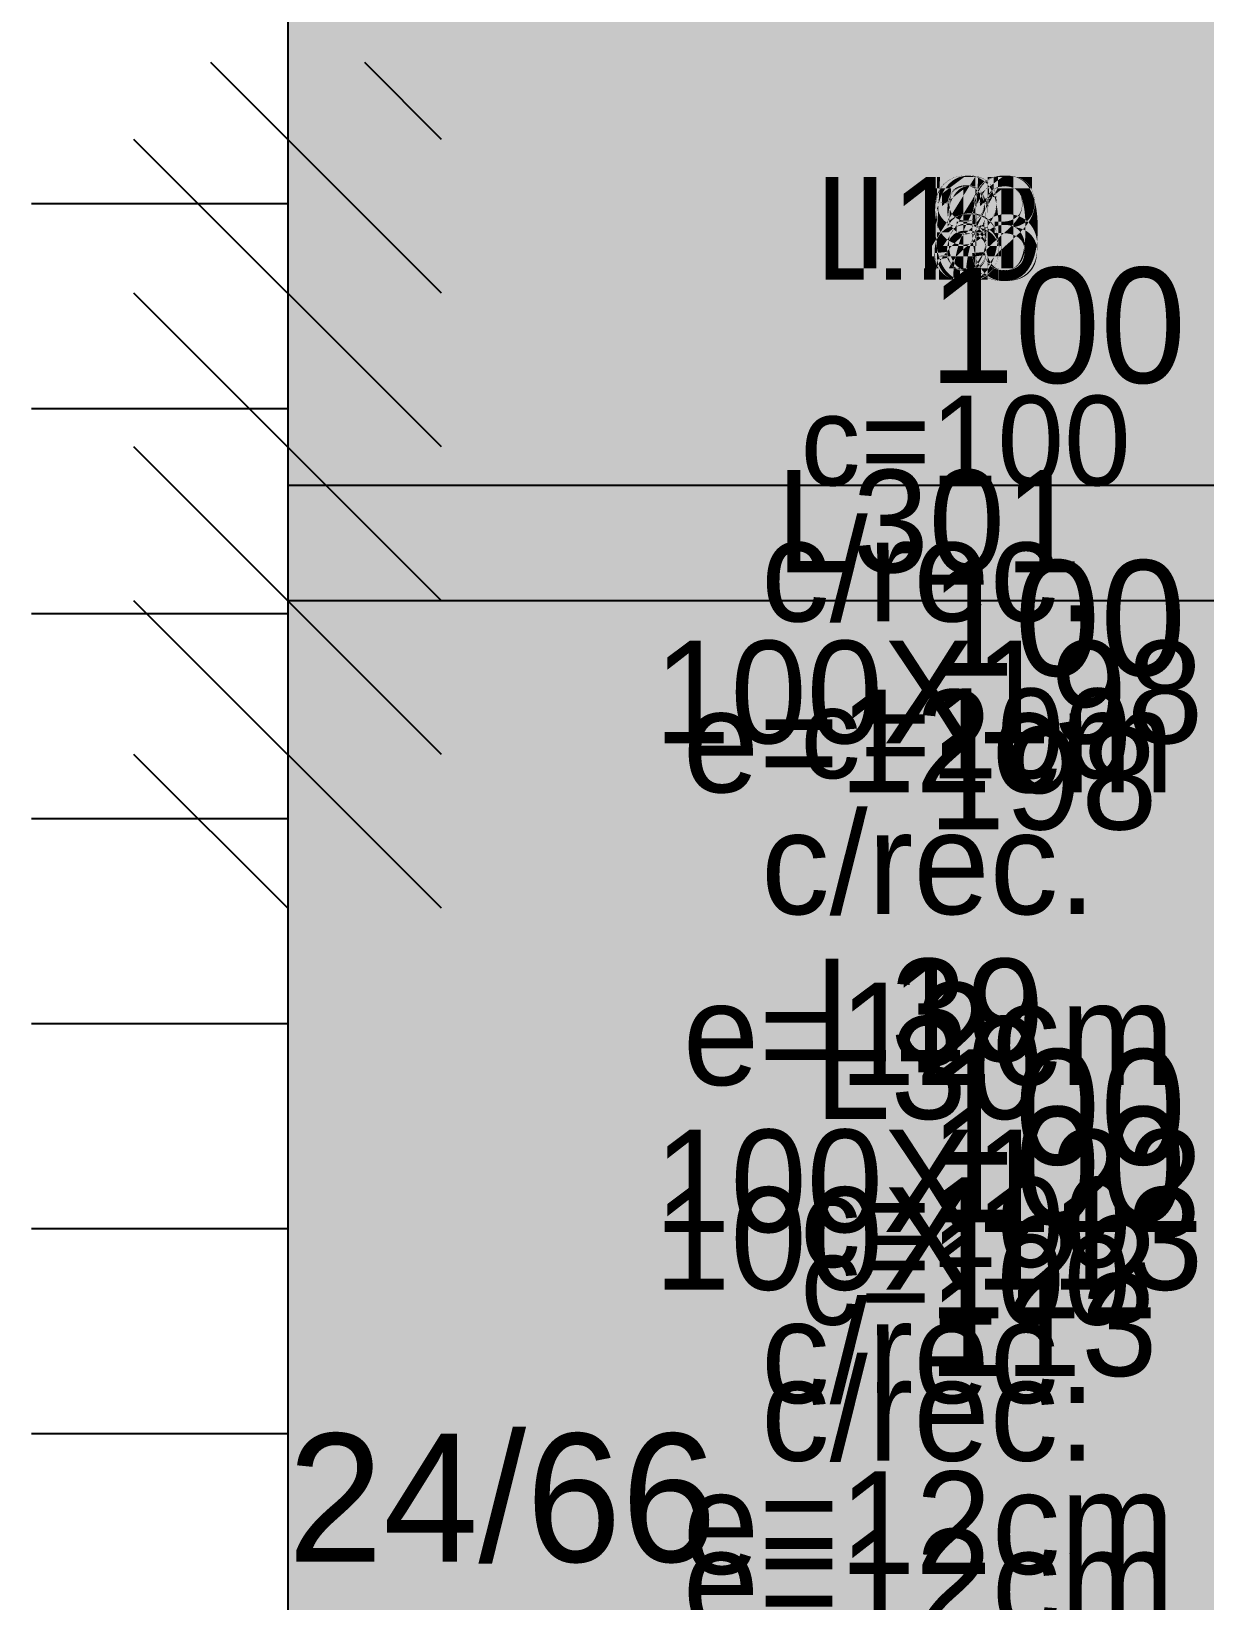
# Model space of a CAD drawing. Extents: x -10500 to 393, y -61 to 293.
# Drawn here: x -20 to 71.5, y 35 to 157.4 of the extents above; entities that cross this region are included whole.
import ezdxf

# ---------------------------------------------------------------- set-up
doc = ezdxf.new("R2010")
doc.units = 0
for name, color, linetype in [('3', 3, 'Continuous'), ('9', 9, 'Continuous'), ('COTA', 241, 'Continuous'), ('Hachura', 251, 'Continuous')]:
    doc.layers.add(name, color=color, linetype=linetype)

msp = doc.modelspace()

# ---------------------------------------------------------------- hatches: boundary and pattern name
at = {"layer": 'Hachura'}
h = msp.add_hatch(color=7, dxfattribs=at)
h.dxf.hatch_style = 1
h.paths.add_polyline_path([(0, 0), (295, 0), (295, 244), (0, 244)])
h = msp.add_hatch(color=7, dxfattribs=at)
h.dxf.hatch_style = 1
h.paths.add_polyline_path([(0, 0), (295, 0), (295, 244), (0, 244)])
h = msp.add_hatch(color=7, dxfattribs=at)
h.dxf.hatch_style = 1
h.paths.add_polyline_path([(0, 0), (295, 0), (295, 244), (0, 244)])
h = msp.add_hatch(color=7, dxfattribs=at)
h.dxf.hatch_style = 1
h.paths.add_polyline_path([(0, 0), (295, 0), (295, 244), (0, 244)])
h = msp.add_hatch(color=7, dxfattribs=at)
h.dxf.hatch_style = 1
h.paths.add_polyline_path([(0, 0), (295, 0), (295, 244), (0, 244)])
h = msp.add_hatch(color=7, dxfattribs=at)
h.dxf.hatch_style = 1
h.paths.add_polyline_path([(0, 0), (295, 0), (295, 244), (0, 244)])
h = msp.add_hatch(color=7, dxfattribs=at)
h.dxf.hatch_style = 1
h.paths.add_polyline_path([(0, 0), (295, 0), (295, 244), (0, 244)])
h = msp.add_hatch(color=7, dxfattribs=at)
h.dxf.hatch_style = 1
h.paths.add_polyline_path([(0, 0), (295, 0), (295, 244), (0, 244)])
h = msp.add_hatch(color=7, dxfattribs=at)
h.dxf.hatch_style = 1
h.paths.add_polyline_path([(0, 0), (295, 0), (295, 244), (0, 244)])
h = msp.add_hatch(color=7, dxfattribs=at)
h.dxf.hatch_style = 1
h.paths.add_polyline_path([(0, 0), (295, 0), (295, 244), (0, 244)])
h = msp.add_hatch(color=7, dxfattribs=at)
h.dxf.hatch_style = 1
h.paths.add_polyline_path([(0, 0), (295, 0), (295, 244), (0, 244)])
h = msp.add_hatch(color=7, dxfattribs=at)
h.dxf.hatch_style = 1
h.paths.add_polyline_path([(0, 0), (295, 0), (295, 244), (0, 244)])
h = msp.add_hatch(color=7, dxfattribs=at)
h.dxf.hatch_style = 1
h.paths.add_polyline_path([(0, 0), (295, 0), (295, 244), (0, 244)])
h = msp.add_hatch(color=7, dxfattribs=at)
h.dxf.hatch_style = 1
h.paths.add_polyline_path([(0, 0), (295, 0), (295, 244), (0, 244)])
h = msp.add_hatch(color=7, dxfattribs=at)
h.dxf.hatch_style = 1
h.paths.add_polyline_path([(0, 0), (295, 0), (295, 244), (0, 244)])
h = msp.add_hatch(color=7, dxfattribs=at)
h.dxf.hatch_style = 1
h.paths.add_polyline_path([(0, 0), (295, 0), (295, 244), (0, 244)])
h = msp.add_hatch(color=7, dxfattribs=at)
h.dxf.hatch_style = 1
h.paths.add_polyline_path([(0, 0), (295, 0), (295, 244), (0, 244)])
h = msp.add_hatch(color=7, dxfattribs=at)
h.dxf.hatch_style = 1
h.paths.add_polyline_path([(0, 0), (295, 0), (295, 244), (0, 244)])
h = msp.add_hatch(color=7, dxfattribs=at)
h.dxf.hatch_style = 1
h.paths.add_polyline_path([(0, 0), (295, 0), (295, 244), (0, 244)])
h = msp.add_hatch(color=7, dxfattribs=at)
h.dxf.hatch_style = 1
h.paths.add_polyline_path([(0, 0), (295, 0), (295, 244), (0, 244)])
h = msp.add_hatch(color=7, dxfattribs=at)
h.dxf.hatch_style = 1
h.paths.add_polyline_path([(0, 0), (295, 0), (295, 244), (0, 244)])
h = msp.add_hatch(color=7, dxfattribs=at)
h.dxf.hatch_style = 1
h.paths.add_polyline_path([(0, 0), (295, 0), (295, 244), (0, 244)])
h = msp.add_hatch(color=7, dxfattribs=at)
h.dxf.hatch_style = 1
h.paths.add_polyline_path([(0, 0), (295, 0), (295, 244), (0, 244)])
h = msp.add_hatch(color=7, dxfattribs=at)
h.dxf.hatch_style = 1
h.paths.add_polyline_path([(0, 0), (295, 0), (295, 244), (0, 244)])
h = msp.add_hatch(color=7, dxfattribs=at)
h.dxf.hatch_style = 1
h.paths.add_polyline_path([(0, 0), (295, 0), (295, 244), (0, 244)])
h = msp.add_hatch(color=7, dxfattribs=at)
h.dxf.hatch_style = 1
h.paths.add_polyline_path([(0, 0), (295, 0), (295, 244), (0, 244)])
h = msp.add_hatch(color=7, dxfattribs=at)
h.dxf.hatch_style = 1
h.paths.add_polyline_path([(0, 0), (295, 0), (295, 244), (0, 244)])
h = msp.add_hatch(color=7, dxfattribs=at)
h.dxf.hatch_style = 1
h.paths.add_polyline_path([(0, 0), (295, 0), (295, 244), (0, 244)])
h = msp.add_hatch(color=7, dxfattribs=at)
h.dxf.hatch_style = 1
h.paths.add_polyline_path([(0, 0), (295, 0), (295, 244), (0, 244)])
h = msp.add_hatch(color=7, dxfattribs=at)
h.dxf.hatch_style = 1
h.paths.add_polyline_path([(0, 0), (295, 0), (295, 244), (0, 244)])
h = msp.add_hatch(color=7, dxfattribs=at)
h.dxf.hatch_style = 1
h.paths.add_polyline_path([(0, 0), (295, 0), (295, 244), (0, 244)])
h = msp.add_hatch(color=7, dxfattribs=at)
h.dxf.hatch_style = 1
h.paths.add_polyline_path([(0, 0), (357.5, 0), (357.5, 244), (0, 244)])
h = msp.add_hatch(color=7, dxfattribs=at)
h.dxf.hatch_style = 1
h.paths.add_polyline_path([(0, 0), (244, 0), (244, 198.3), (0, 198.3)])
h = msp.add_hatch(color=7, dxfattribs=at)
h.dxf.hatch_style = 1
h.paths.add_polyline_path([(0, 0), (187.5, 0), (187.5, 122), (0, 122)])
h = msp.add_hatch(color=7, dxfattribs=at)
h.dxf.hatch_style = 1
h.paths.add_polyline_path([(0, 0), (207.3, 0), (207.3, 122), (0, 122)])
h = msp.add_hatch(color=7, dxfattribs=at)
h.dxf.hatch_style = 1
h.paths.add_polyline_path([(0, 0), (140.6, 0), (140.6, 113), (0, 113)])

# ---------------------------------------------------------------- linework, layer by layer
at = {"layer": '3'}
for p, q in [((0, 244), (0, 0)), ((0, 244), (0, 0)), ((0, 244), (0, 0)), ((0, 244), (0, 0)), ((0, 244), (0, 0)), ((0, 244), (0, 0)), ((0, 244), (0, 0)), ((0, 244), (0, 0)), ((0, 244), (0, 0)), ((0, 244), (0, 0)), ((0, 244), (0, 0)), ((0, 244), (0, 0)), ((0, 244), (0, 0)), ((0, 244), (0, 0)), ((0, 244), (0, 0)), ((0, 244), (0, 0)), ((0, 244), (0, 0)), ((0, 244), (0, 0)), ((0, 244), (0, 0)), ((0, 244), (0, 0)), ((0, 244), (0, 0)), ((0, 244), (0, 0)), ((0, 244), (0, 0)), ((0, 244), (0, 0)), ((0, 244), (0, 0)), ((0, 244), (0, 0)), ((0, 244), (0, 0)), ((0, 244), (0, 0)), ((0, 244), (0, 0)), ((0, 244), (0, 0)), ((0, 244), (0, 0)), ((0, 244), (0, 0)), ((0, 198.3), (0, 0)), ((12, 137), (-6, 155)), ((12, 149), (6, 155)), ((12, 125), (-12, 149)), ((12, 113), (-12, 137)), ((12, 101), (-12, 125)), ((187.5, 122), (0, 122)), ((0, 122), (0, 0)), ((207.3, 122), (0, 122)), ((0, 122), (0, 0)), ((12, 89), (-12, 113)), ((140.6, 113), (0, 113)), ((0, 113), (0, 0)), ((0, 89), (-12, 101))]:
    msp.add_line(p, q, dxfattribs=at)
at = {"layer": '3', "lineweight": 25}
for points in [[(0, 0), (295, 0), (295, 244), (0, 244)], [(0, 0), (295, 0), (295, 244), (0, 244)], [(0, 0), (295, 0), (295, 244), (0, 244)], [(0, 0), (295, 0), (295, 244), (0, 244)], [(0, 0), (295, 0), (295, 244), (0, 244)], [(0, 0), (295, 0), (295, 244), (0, 244)], [(0, 0), (295, 0), (295, 244), (0, 244)], [(0, 0), (295, 0), (295, 244), (0, 244)], [(0, 0), (295, 0), (295, 244), (0, 244)], [(0, 0), (295, 0), (295, 244), (0, 244)], [(0, 0), (295, 0), (295, 244), (0, 244)], [(0, 0), (295, 0), (295, 244), (0, 244)], [(0, 0), (295, 0), (295, 244), (0, 244)], [(0, 0), (295, 0), (295, 244), (0, 244)], [(0, 0), (295, 0), (295, 244), (0, 244)], [(0, 0), (295, 0), (295, 244), (0, 244)], [(0, 0), (295, 0), (295, 244), (0, 244)], [(0, 0), (295, 0), (295, 244), (0, 244)], [(0, 0), (295, 0), (295, 244), (0, 244)], [(0, 0), (295, 0), (295, 244), (0, 244)], [(0, 0), (295, 0), (295, 244), (0, 244)], [(0, 0), (295, 0), (295, 244), (0, 244)], [(0, 0), (295, 0), (295, 244), (0, 244)], [(0, 0), (295, 0), (295, 244), (0, 244)], [(0, 0), (295, 0), (295, 244), (0, 244)], [(0, 0), (295, 0), (295, 244), (0, 244)], [(0, 0), (295, 0), (295, 244), (0, 244)], [(0, 0), (295, 0), (295, 244), (0, 244)], [(0, 0), (295, 0), (295, 244), (0, 244)], [(0, 0), (295, 0), (295, 244), (0, 244)], [(0, 0), (295, 0), (295, 244), (0, 244)], [(0, 0), (357.5, 0), (357.5, 244), (0, 244)], [(0, 0), (244, 0), (244, 198.3), (0, 198.3)], [(0, 0), (187.5, 0), (187.5, 122), (0, 122)], [(0, 0), (207.3, 0), (207.3, 122), (0, 122)], [(0, 0), (140.6, 0), (140.6, 113), (0, 113)]]:
    msp.add_lwpolyline(points, close=True, dxfattribs=at)
at = {"layer": '9'}
for p, q in [((-20, 144), (0, 144)), ((-20, 144), (0, 144)), ((-20, 144), (0, 144)), ((-20, 144), (0, 144)), ((-20, 144), (0, 144)), ((-20, 144), (0, 144)), ((-20, 144), (0, 144)), ((-20, 144), (0, 144)), ((-20, 144), (0, 144)), ((-20, 144), (0, 144)), ((-20, 144), (0, 144)), ((-20, 144), (0, 144)), ((-20, 144), (0, 144)), ((-20, 144), (0, 144)), ((-20, 144), (0, 144)), ((-20, 144), (0, 144)), ((-20, 144), (0, 144)), ((-20, 144), (0, 144)), ((-20, 144), (0, 144)), ((-20, 144), (0, 144)), ((-20, 144), (0, 144)), ((-20, 144), (0, 144)), ((-20, 144), (0, 144)), ((-20, 144), (0, 144)), ((-20, 144), (0, 144)), ((-20, 144), (0, 144)), ((-20, 144), (0, 144)), ((-20, 144), (0, 144)), ((-20, 144), (0, 144)), ((-20, 144), (0, 144)), ((-20, 144), (0, 144)), ((-20, 144), (0, 144)), ((-20, 144), (0, 144)), ((-20, 128), (0, 128)), ((-20, 128), (0, 128)), ((-20, 128), (0, 128)), ((-20, 128), (0, 128)), ((-20, 128), (0, 128)), ((-20, 128), (0, 128)), ((-20, 128), (0, 128)), ((-20, 128), (0, 128)), ((-20, 128), (0, 128)), ((-20, 128), (0, 128)), ((-20, 128), (0, 128)), ((-20, 128), (0, 128)), ((-20, 128), (0, 128)), ((-20, 128), (0, 128)), ((-20, 128), (0, 128)), ((-20, 128), (0, 128)), ((-20, 128), (0, 128)), ((-20, 128), (0, 128)), ((-20, 128), (0, 128)), ((-20, 128), (0, 128)), ((-20, 128), (0, 128)), ((-20, 128), (0, 128)), ((-20, 128), (0, 128)), ((-20, 128), (0, 128)), ((-20, 128), (0, 128)), ((-20, 128), (0, 128)), ((-20, 128), (0, 128)), ((-20, 128), (0, 128)), ((-20, 128), (0, 128)), ((-20, 128), (0, 128)), ((-20, 128), (0, 128)), ((-20, 128), (0, 128)), ((-20, 128), (0, 128)), ((-20, 112), (0, 112)), ((-20, 112), (0, 112)), ((-20, 112), (0, 112)), ((-20, 112), (0, 112)), ((-20, 112), (0, 112)), ((-20, 112), (0, 112)), ((-20, 112), (0, 112)), ((-20, 112), (0, 112)), ((-20, 112), (0, 112)), ((-20, 112), (0, 112)), ((-20, 112), (0, 112)), ((-20, 112), (0, 112)), ((-20, 112), (0, 112)), ((-20, 112), (0, 112)), ((-20, 112), (0, 112)), ((-20, 112), (0, 112)), ((-20, 112), (0, 112)), ((-20, 112), (0, 112)), ((-20, 112), (0, 112)), ((-20, 112), (0, 112)), ((-20, 112), (0, 112)), ((-20, 112), (0, 112)), ((-20, 112), (0, 112)), ((-20, 112), (0, 112)), ((-20, 112), (0, 112)), ((-20, 112), (0, 112)), ((-20, 112), (0, 112)), ((-20, 112), (0, 112)), ((-20, 112), (0, 112)), ((-20, 112), (0, 112)), ((-20, 112), (0, 112)), ((-20, 112), (0, 112)), ((-20, 112), (0, 112)), ((-20, 112), (0, 112)), ((-20, 112), (0, 112)), ((-20, 96), (0, 96)), ((-20, 96), (0, 96)), ((-20, 96), (0, 96)), ((-20, 96), (0, 96)), ((-20, 96), (0, 96)), ((-20, 96), (0, 96)), ((-20, 96), (0, 96)), ((-20, 96), (0, 96)), ((-20, 96), (0, 96)), ((-20, 96), (0, 96)), ((-20, 96), (0, 96)), ((-20, 96), (0, 96)), ((-20, 96), (0, 96)), ((-20, 96), (0, 96)), ((-20, 96), (0, 96)), ((-20, 96), (0, 96)), ((-20, 96), (0, 96)), ((-20, 96), (0, 96)), ((-20, 96), (0, 96)), ((-20, 96), (0, 96)), ((-20, 96), (0, 96)), ((-20, 96), (0, 96)), ((-20, 96), (0, 96)), ((-20, 96), (0, 96)), ((-20, 96), (0, 96)), ((-20, 96), (0, 96)), ((-20, 96), (0, 96)), ((-20, 96), (0, 96)), ((-20, 96), (0, 96)), ((-20, 96), (0, 96)), ((-20, 96), (0, 96)), ((-20, 96), (0, 96)), ((-20, 96), (0, 96)), ((-20, 96), (0, 96)), ((-20, 96), (0, 96)), ((-20, 96), (0, 96)), ((-20, 80), (0, 80)), ((-20, 80), (0, 80)), ((-20, 80), (0, 80)), ((-20, 80), (0, 80)), ((-20, 80), (0, 80)), ((-20, 80), (0, 80)), ((-20, 80), (0, 80)), ((-20, 80), (0, 80)), ((-20, 80), (0, 80)), ((-20, 80), (0, 80)), ((-20, 80), (0, 80)), ((-20, 80), (0, 80)), ((-20, 80), (0, 80)), ((-20, 80), (0, 80)), ((-20, 80), (0, 80)), ((-20, 80), (0, 80)), ((-20, 80), (0, 80)), ((-20, 80), (0, 80)), ((-20, 80), (0, 80)), ((-20, 80), (0, 80)), ((-20, 80), (0, 80)), ((-20, 80), (0, 80)), ((-20, 80), (0, 80)), ((-20, 80), (0, 80)), ((-20, 80), (0, 80)), ((-20, 80), (0, 80)), ((-20, 80), (0, 80)), ((-20, 80), (0, 80)), ((-20, 80), (0, 80)), ((-20, 80), (0, 80)), ((-20, 80), (0, 80)), ((-20, 80), (0, 80)), ((-20, 80), (0, 80)), ((-20, 80), (0, 80)), ((-20, 80), (0, 80)), ((-20, 80), (0, 80)), ((-20, 64), (0, 64)), ((-20, 64), (0, 64)), ((-20, 64), (0, 64)), ((-20, 64), (0, 64)), ((-20, 64), (0, 64)), ((-20, 64), (0, 64)), ((-20, 64), (0, 64)), ((-20, 64), (0, 64)), ((-20, 64), (0, 64)), ((-20, 64), (0, 64)), ((-20, 64), (0, 64)), ((-20, 64), (0, 64)), ((-20, 64), (0, 64)), ((-20, 64), (0, 64)), ((-20, 64), (0, 64)), ((-20, 64), (0, 64)), ((-20, 64), (0, 64)), ((-20, 64), (0, 64)), ((-20, 64), (0, 64)), ((-20, 64), (0, 64)), ((-20, 64), (0, 64)), ((-20, 64), (0, 64)), ((-20, 64), (0, 64)), ((-20, 64), (0, 64)), ((-20, 64), (0, 64)), ((-20, 64), (0, 64)), ((-20, 64), (0, 64)), ((-20, 64), (0, 64)), ((-20, 64), (0, 64)), ((-20, 64), (0, 64)), ((-20, 64), (0, 64)), ((-20, 64), (0, 64)), ((-20, 64), (0, 64)), ((-20, 64), (0, 64)), ((-20, 64), (0, 64)), ((-20, 64), (0, 64)), ((-20, 48), (0, 48)), ((-20, 48), (0, 48)), ((-20, 48), (0, 48)), ((-20, 48), (0, 48)), ((-20, 48), (0, 48)), ((-20, 48), (0, 48)), ((-20, 48), (0, 48)), ((-20, 48), (0, 48)), ((-20, 48), (0, 48)), ((-20, 48), (0, 48)), ((-20, 48), (0, 48)), ((-20, 48), (0, 48)), ((-20, 48), (0, 48)), ((-20, 48), (0, 48)), ((-20, 48), (0, 48)), ((-20, 48), (0, 48)), ((-20, 48), (0, 48)), ((-20, 48), (0, 48)), ((-20, 48), (0, 48)), ((-20, 48), (0, 48)), ((-20, 48), (0, 48)), ((-20, 48), (0, 48)), ((-20, 48), (0, 48)), ((-20, 48), (0, 48)), ((-20, 48), (0, 48)), ((-20, 48), (0, 48)), ((-20, 48), (0, 48)), ((-20, 48), (0, 48)), ((-20, 48), (0, 48)), ((-20, 48), (0, 48)), ((-20, 48), (0, 48)), ((-20, 48), (0, 48)), ((-20, 48), (0, 48)), ((-20, 48), (0, 48)), ((-20, 48), (0, 48)), ((-20, 48), (0, 48))]:
    msp.add_line(p, q, dxfattribs=at)

# ---------------------------------------------------------------- texts
at = {"layer": '3'}
for s, height, p in [('c=100', 7, (40, 122)), ('c=100', 7, (40, 122)), ('c=100', 7, (40, 122)), ('c=100', 7, (40, 122)), ('c=100', 7, (40, 122)), ('c=100', 7, (40, 122)), ('c=100', 7, (40, 122)), ('c=100', 7, (40, 122)), ('c=100', 7, (40, 122)), ('c=100', 7, (40, 122)), ('c=100', 7, (40, 122)), ('c=100', 7, (40, 122)), ('c=100', 7, (40, 122)), ('c=100', 7, (40, 122)), ('c=100', 7, (40, 122)), ('c=100', 7, (40, 122)), ('c=100', 7, (40, 122)), ('c=100', 7, (40, 122)), ('c=100', 7, (40, 122)), ('c=100', 7, (40, 122)), ('c=100', 7, (40, 122)), ('c=100', 7, (40, 122)), ('c=100', 7, (40, 122)), ('c=100', 7, (40, 122)), ('c=100', 7, (40, 122)), ('c=100', 7, (40, 122)), ('c=100', 7, (40, 122)), ('c=100', 7, (40, 122)), ('c=100', 7, (40, 122)), ('c=100', 7, (40, 122)), ('c=100', 7, (40, 122)), ('c=100', 7, (40, 122)), ('c=100', 7, (40, 99.15)), ('c=100', 7, (40, 61)), ('c=100', 7, (40, 61)), ('c=100', 7, (40, 56.5)), ('24/66', 10, (0, 38))]:
    msp.add_text(s, height=height, dxfattribs=at).set_placement(p)
at = {"layer": 'COTA'}
for s, height, p in [('100', 9, (50, 130)), ('100', 9, (50, 130)), ('100', 9, (50, 130)), ('100', 9, (50, 130)), ('100', 9, (50, 130)), ('100', 9, (50, 130)), ('100', 9, (50, 130)), ('100', 9, (50, 130)), ('100', 9, (50, 130)), ('100', 9, (50, 130)), ('100', 9, (50, 130)), ('100', 9, (50, 130)), ('100', 9, (50, 130)), ('100', 9, (50, 130)), ('100', 9, (50, 130)), ('100', 9, (50, 130)), ('100', 9, (50, 130)), ('100', 9, (50, 130)), ('100', 9, (50, 130)), ('100', 9, (50, 130)), ('100', 9, (50, 130)), ('100', 9, (50, 130)), ('100', 9, (50, 130)), ('100', 9, (50, 130)), ('100', 9, (50, 130)), ('100', 9, (50, 130)), ('100', 9, (50, 130)), ('100', 9, (50, 130)), ('100', 9, (50, 130)), ('100', 9, (50, 130)), ('100', 9, (50, 130)), ('100', 9, (50, 130)), ('244', 8, (50, 118)), ('244', 8, (50, 118)), ('244', 8, (50, 118)), ('244', 8, (50, 118)), ('244', 8, (50, 118)), ('244', 8, (50, 118)), ('244', 8, (50, 118)), ('244', 8, (50, 118)), ('244', 8, (50, 118)), ('244', 8, (50, 118)), ('244', 8, (50, 118)), ('244', 8, (50, 118)), ('244', 8, (50, 118)), ('244', 8, (50, 118)), ('244', 8, (50, 118)), ('244', 8, (50, 118)), ('244', 8, (50, 118)), ('244', 8, (50, 118)), ('244', 8, (50, 118)), ('244', 8, (50, 118)), ('244', 8, (50, 118)), ('244', 8, (50, 118)), ('244', 8, (50, 118)), ('244', 8, (50, 118)), ('244', 8, (50, 118)), ('244', 8, (50, 118)), ('244', 8, (50, 118)), ('244', 8, (50, 118)), ('244', 8, (50, 118)), ('244', 8, (50, 118)), ('244', 8, (50, 118)), ('244', 8, (50, 118)), ('100', 9, (50, 107.15)), ('198', 8, (50, 95.15)), ('100', 9, (50, 69)), ('100', 9, (50, 69)), ('100', 9, (50, 64.5)), ('122', 8, (50, 57)), ('122', 8, (50, 57)), ('113', 8, (50, 52.5))]:
    msp.add_text(s, height=height, dxfattribs=at).set_placement(p)
at = {"layer": 'COTA', "char_height": 8, "attachment_point": 5}
for s, insert in [('\\pxqc;L2^J100X244^Jc/rec.^Je=12cm', (50, 122)), ('\\pxqc;L3^J100X244^Jc/rec.^Je=12cm', (50, 122)), ('\\pxqc;L6^J100X244^Jc/rec.^Je=12cm', (50, 122)), ('\\pxqc;L8^J100X244^Jc/rec.^Je=12cm', (50, 122)), ('\\pxqc;L9^J100X244^Jc/rec.^Je=12cm', (50, 122)), ('\\pxqc;L12^J100X244^Jc/rec.^Je=12cm', (50, 122)), ('\\pxqc;L13^J100X244^Jc/rec.^Je=12cm', (50, 122)), ('\\pxqc;L16^J100X244^Jc/rec.^Je=12cm', (50, 122)), ('\\pxqc;L18^J100X244^Jc/rec.^Je=12cm', (50, 122)), ('\\pxqc;L19^J100X244^Jc/rec.^Je=12cm', (50, 122)), ('\\pxqc;L20^J100X244^Jc/rec.^Je=12cm', (50, 122)), ('\\pxqc;L21^J100X244^Jc/rec.^Je=12cm', (50, 122)), ('\\pxqc;L22^J100X244^Jc/rec.^Je=12cm', (50, 122)), ('\\pxqc;L23^J100X244^Jc/rec.^Je=12cm', (50, 122)), ('\\pxqc;L24^J100X244^Jc/rec.^Je=12cm', (50, 122)), ('\\pxqc;L25^J100X244^Jc/rec.^Je=12cm', (50, 122)), ('\\pxqc;L26^J100X244^Jc/rec.^Je=12cm', (50, 122)), ('\\pxqc;L27^J100X244^Jc/rec.^Je=12cm', (50, 122)), ('\\pxqc;L28^J100X244^Jc/rec.^Je=12cm', (50, 122)), ('\\pxqc;L29^J100X244^Jc/rec.^Je=12cm', (50, 122)), ('\\pxqc;L31^J100X244^Jc/rec.^Je=12cm', (50, 122)), ('\\pxqc;L32^J100X244^Jc/rec.^Je=12cm', (50, 122)), ('\\pxqc;L33^J100X244^Jc/rec.^Je=12cm', (50, 122)), ('\\pxqc;L35^J100X244^Jc/rec.^Je=12cm', (50, 122)), ('\\pxqc;L1^J100X244^Jc/rec.^Je=12cm', (50, 122)), ('\\pxqc;L4^J100X244^Jc/rec.^Je=12cm', (50, 122)), ('\\pxqc;L5^J100X244^Jc/rec.^Je=12cm', (50, 122)), ('\\pxqc;L7^J100X244^Jc/rec.^Je=12cm', (50, 122)), ('\\pxqc;L11^J100X244^Jc/rec.^Je=12cm', (50, 122)), ('\\pxqc;L14^J100X244^Jc/rec.^Je=12cm', (50, 122)), ('\\pxqc;L15^J100X244^Jc/rec.^Je=12cm', (50, 122)), ('\\pxqc;L17^J100X244^Jc/rec.^Je=12cm', (50, 122)), ('\\pxqc;L301^J100X198^Jc/rec.^Je=12cm', (50, 99.15)), ('\\pxqc;L10^J100X122^Jc/rec.^Je=12cm', (50, 61)), ('\\pxqc;L39^J100X122^Jc/rec.^Je=12cm', (50, 61)), ('\\pxqc;L30^J100X113^Jc/rec.^Je=12cm', (50, 56.5))]:
    msp.add_mtext(s, dxfattribs=dict(at, insert=insert))

doc.saveas('drawing.dxf')
